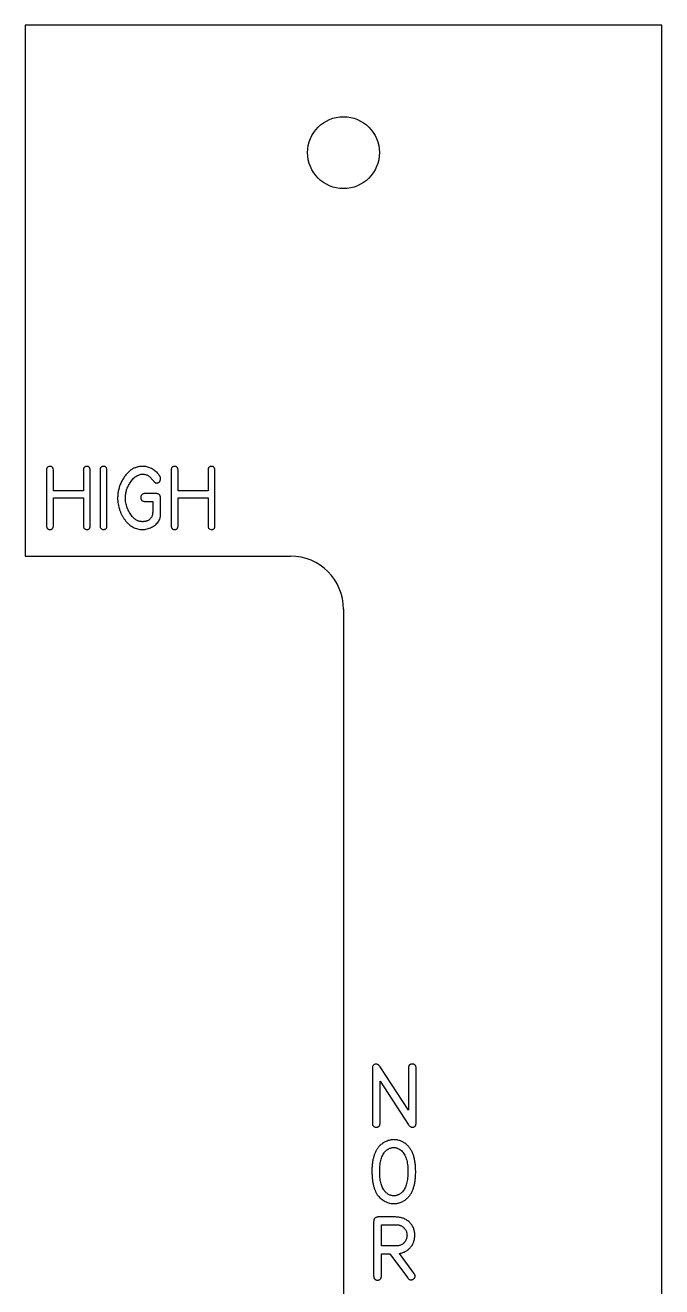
# Model space of a CAD drawing. Header units: inches. Extents: x 0.09 to 1.59, y 5.43 to 11.48.
# Drawn here: x 0.087 to 1.587, y 8.505 to 11.475 of the extents above; entities that cross this region are included whole.
import ezdxf

# ---------------------------------------------------------------- set-up
doc = ezdxf.new("R2010")
doc.units = ezdxf.units.IN
doc.header["$MEASUREMENT"] = 0

msp = doc.modelspace()

# ---------------------------------------------------------------- linework, layer by layer
at = {"color": 7, "linetype": 'Continuous', "lineweight": 25}
for p, q in [((0.0872, 11.4753), (0.0872, 10.2253)), ((1.5872, 11.4753), (0.0872, 11.4753)), ((1.5872, 5.4253), (1.5872, 11.4753)), ((0.2242, 10.4273), (0.2243, 10.4268)), ((0.2243, 10.4268), (0.2243, 10.3787)), ((0.2799, 10.2982), (0.2799, 10.4267)), ((0.518, 10.4273), (0.518, 10.4268)), ((0.518, 10.4268), (0.518, 10.3787)), ((0.1373, 10.4258), (0.1374, 10.2982)), ((0.1537, 10.3787), (0.1537, 10.4263)), ((0.2405, 10.2988), (0.2406, 10.4263)), ((0.2635, 10.426), (0.2636, 10.2982)), ((0.4311, 10.4258), (0.4312, 10.2982)), ((0.4474, 10.3787), (0.4474, 10.4263)), ((0.5343, 10.2988), (0.5343, 10.4263)), ((0.2243, 10.3787), (0.1537, 10.3787)), ((0.394, 10.3725), (0.3724, 10.3725)), ((0.518, 10.3787), (0.4474, 10.3787)), ((0.1537, 10.2982), (0.1537, 10.3624)), ((0.1537, 10.3624), (0.2243, 10.3624)), ((0.2243, 10.3624), (0.2243, 10.2991)), ((0.3715, 10.3541), (0.3877, 10.3542)), ((0.3877, 10.3542), (0.3877, 10.3309)), ((0.406, 10.325), (0.4061, 10.3601)), ((0.4474, 10.2982), (0.4474, 10.3624)), ((0.4474, 10.3624), (0.518, 10.3624)), ((0.518, 10.3624), (0.518, 10.2991)), ((0.0872, 10.2253), (0.7122, 10.2253)), ((0.8372, 10.1003), (0.8372, 7.3003)), ((0.9052, 9.0176), (0.9052, 8.8925)), ((0.99, 8.9208), (0.9234, 9.0228)), ((0.99, 9.0172), (0.99, 8.9208)), ((1.0084, 8.8908), (1.0084, 9.0181)), ((0.9236, 8.8911), (0.9236, 8.989)), ((0.9236, 8.989), (0.99, 8.8864)), ((0.9559, 8.8512), (0.9559, 8.8512)), ((0.9559, 8.8328), (0.9559, 8.8329)), ((0.9083, 8.6563), (0.9083, 8.5334)), ((0.9596, 8.6691), (0.9218, 8.6692)), ((0.9267, 8.6508), (0.9603, 8.6508)), ((0.9267, 8.6009), (0.9267, 8.6508)), ((0.9587, 8.6009), (0.9267, 8.6009)), ((0.9267, 8.5325), (0.9267, 8.5825)), ((0.9267, 8.5825), (0.9465, 8.5825)), ((0.9465, 8.5825), (0.988, 8.5263)), ((1.0026, 8.5372), (0.9692, 8.5832))]:
    msp.add_line(p, q, dxfattribs=at)
msp.add_circle((0.8372, 11.1753), 0.0847, dxfattribs=at)
msp.add_arc((0.7122, 10.1003), 0.125, 0, 90, dxfattribs=at)
for points, knots in [([(0.1378, 10.4314), (0.1377, 10.431), (0.1375, 10.4304), (0.1374, 10.4292), (0.1374, 10.4277), (0.1374, 10.4265), (0.1373, 10.4258)], [0, 0, 0, 0, 0.196022, 0.382191, 0.62472, 1, 1, 1, 1]), ([(0.1454, 10.4366), (0.1445, 10.4366), (0.1428, 10.4364), (0.1405, 10.4353), (0.1388, 10.4336), (0.1381, 10.4322), (0.1378, 10.4314)], [0, 0, 0, 0, 0.275603, 0.514811, 0.74911, 1, 1, 1, 1]), ([(0.1537, 10.4263), (0.1536, 10.4271), (0.1536, 10.4287), (0.1532, 10.4308), (0.1525, 10.4326), (0.1516, 10.4341), (0.1504, 10.4353), (0.149, 10.4361), (0.1472, 10.4366), (0.146, 10.4366), (0.1454, 10.4366)], [0, 0, 0, 0, 0.161074, 0.305172, 0.430537, 0.544071, 0.651627, 0.760033, 0.873323, 1, 1, 1, 1]), ([(0.2325, 10.4366), (0.2319, 10.4366), (0.2307, 10.4365), (0.229, 10.436), (0.2275, 10.4352), (0.2262, 10.4341), (0.2252, 10.4327), (0.2245, 10.431), (0.2241, 10.4292), (0.2242, 10.4279), (0.2242, 10.4273)], [0, 0, 0, 0, 0.13216, 0.252648, 0.371311, 0.491779, 0.611926, 0.732755, 0.859457, 1, 1, 1, 1]), ([(0.2406, 10.4263), (0.2405, 10.4271), (0.2405, 10.4287), (0.2402, 10.4308), (0.2395, 10.4327), (0.2387, 10.4342), (0.2375, 10.4354), (0.2361, 10.4362), (0.2344, 10.4366), (0.2332, 10.4366), (0.2325, 10.4366)], [0, 0, 0, 0, 0.163541, 0.307274, 0.434306, 0.548884, 0.653704, 0.759488, 0.873096, 1, 1, 1, 1]), ([(0.2646, 10.433), (0.2644, 10.4326), (0.264, 10.4318), (0.2637, 10.4304), (0.2636, 10.4285), (0.2636, 10.4269), (0.2635, 10.426)], [0, 0, 0, 0, 0.170737, 0.353675, 0.609135, 1, 1, 1, 1]), ([(0.2718, 10.4366), (0.2711, 10.4366), (0.2697, 10.4365), (0.2678, 10.4357), (0.266, 10.4346), (0.2651, 10.4335), (0.2646, 10.433)], [0, 0, 0, 0, 0.252822, 0.495908, 0.737887, 1, 1, 1, 1]), ([(0.2799, 10.4267), (0.2799, 10.4275), (0.2798, 10.429), (0.2794, 10.4311), (0.2788, 10.4328), (0.2779, 10.4343), (0.2768, 10.4354), (0.2753, 10.4361), (0.2736, 10.4366), (0.2725, 10.4366), (0.2718, 10.4366)], [0, 0, 0, 0, 0.1624386, 0.3037746, 0.4306802, 0.5425763, 0.6501121, 0.7575801, 0.8720084, 1, 1, 1, 1]), ([(0.3355, 10.4275), (0.3344, 10.4265), (0.332, 10.4246), (0.3288, 10.4215), (0.3257, 10.4182), (0.3228, 10.4147), (0.3201, 10.411), (0.3176, 10.4071), (0.3153, 10.403), (0.3132, 10.3987), (0.3113, 10.3943), (0.3096, 10.3899), (0.3082, 10.3854), (0.307, 10.3808), (0.3062, 10.3762), (0.3055, 10.3715), (0.305, 10.3668), (0.305, 10.3636), (0.3049, 10.362)], [0, 0, 0, 0, 0.059978, 0.120362, 0.180764, 0.241409, 0.302516, 0.364301, 0.427564, 0.491905, 0.556544, 0.620298, 0.683478, 0.746539, 0.809683, 0.872744, 0.936262, 1, 1, 1, 1]), ([(0.3637, 10.4366), (0.3625, 10.4366), (0.36, 10.4365), (0.3563, 10.4361), (0.3525, 10.4353), (0.3488, 10.4342), (0.3452, 10.4329), (0.3418, 10.4314), (0.3386, 10.4295), (0.3365, 10.4282), (0.3355, 10.4275)], [0, 0, 0, 0, 0.123466, 0.247726, 0.373733, 0.502061, 0.629989, 0.754799, 0.877733, 1, 1, 1, 1]), ([(0.3999, 10.4198), (0.3986, 10.4212), (0.396, 10.4238), (0.3917, 10.4272), (0.3874, 10.4301), (0.3829, 10.4325), (0.3783, 10.4343), (0.3735, 10.4357), (0.3687, 10.4365), (0.3654, 10.4366), (0.3637, 10.4366)], [0, 0, 0, 0, 0.13864, 0.270197, 0.396837, 0.520113, 0.640282, 0.759668, 0.879385, 1, 1, 1, 1]), ([(0.4316, 10.4314), (0.4315, 10.431), (0.4313, 10.4304), (0.4312, 10.4292), (0.4312, 10.4277), (0.4311, 10.4265), (0.4311, 10.4258)], [0, 0, 0, 0, 0.196022, 0.382191, 0.62472, 1, 1, 1, 1]), ([(0.4392, 10.4366), (0.4383, 10.4366), (0.4366, 10.4364), (0.4343, 10.4353), (0.4325, 10.4336), (0.4319, 10.4322), (0.4316, 10.4314)], [0, 0, 0, 0, 0.275603, 0.514811, 0.74911, 1, 1, 1, 1]), ([(0.4474, 10.4263), (0.4474, 10.4271), (0.4474, 10.4287), (0.4469, 10.4308), (0.4463, 10.4326), (0.4454, 10.4341), (0.4442, 10.4353), (0.4427, 10.4361), (0.441, 10.4366), (0.4398, 10.4366), (0.4392, 10.4366)], [0, 0, 0, 0, 0.161074, 0.305172, 0.430537, 0.544071, 0.651627, 0.760033, 0.873323, 1, 1, 1, 1]), ([(0.5263, 10.4366), (0.5257, 10.4366), (0.5245, 10.4365), (0.5228, 10.436), (0.5212, 10.4352), (0.5199, 10.4341), (0.5189, 10.4327), (0.5182, 10.431), (0.5179, 10.4292), (0.518, 10.4279), (0.518, 10.4273)], [0, 0, 0, 0, 0.13216, 0.252648, 0.371311, 0.491779, 0.611926, 0.732755, 0.859457, 1, 1, 1, 1]), ([(0.5343, 10.4263), (0.5343, 10.4271), (0.5343, 10.4287), (0.5339, 10.4308), (0.5333, 10.4327), (0.5325, 10.4342), (0.5313, 10.4354), (0.5298, 10.4362), (0.5281, 10.4366), (0.5269, 10.4366), (0.5263, 10.4366)], [0, 0, 0, 0, 0.1635412, 0.3072743, 0.4343056, 0.5488844, 0.653704, 0.7594878, 0.8730959, 1, 1, 1, 1]), ([(0.3233, 10.3624), (0.3234, 10.364), (0.3234, 10.3672), (0.324, 10.3719), (0.3249, 10.3766), (0.3261, 10.3811), (0.3277, 10.3856), (0.3296, 10.3898), (0.3318, 10.3938), (0.3335, 10.3963), (0.3344, 10.3976)], [0, 0, 0, 0, 0.127898, 0.25386, 0.380528, 0.506848, 0.632481, 0.755751, 0.877863, 1, 1, 1, 1]), ([(0.3344, 10.3976), (0.3354, 10.3992), (0.3374, 10.4024), (0.3408, 10.4066), (0.3443, 10.4102), (0.3479, 10.4132), (0.3518, 10.4154), (0.3558, 10.4171), (0.36, 10.4181), (0.3629, 10.4182), (0.3644, 10.4183)], [0, 0, 0, 0, 0.151677, 0.29208, 0.422576, 0.544866, 0.661738, 0.774135, 0.88625, 1, 1, 1, 1]), ([(0.3644, 10.4183), (0.3655, 10.4182), (0.3676, 10.4182), (0.3707, 10.4175), (0.3738, 10.4165), (0.3767, 10.415), (0.3795, 10.413), (0.3823, 10.4104), (0.3852, 10.4075), (0.387, 10.4052), (0.3879, 10.404)], [0, 0, 0, 0, 0.113034, 0.223454, 0.334425, 0.446464, 0.566353, 0.698289, 0.841935, 1, 1, 1, 1]), ([(0.3879, 10.404), (0.3884, 10.4034), (0.3892, 10.4022), (0.3906, 10.4008), (0.3917, 10.3995), (0.393, 10.3984), (0.3948, 10.3975), (0.3963, 10.3974), (0.3971, 10.3973)], [0, 0, 0, 0, 0.194971, 0.365719, 0.503177, 0.616054, 0.809501, 1, 1, 1, 1]), ([(0.3971, 10.3973), (0.3977, 10.3974), (0.3989, 10.3975), (0.4006, 10.3981), (0.4022, 10.3991), (0.4035, 10.4005), (0.4047, 10.402), (0.4056, 10.4038), (0.4062, 10.4057), (0.4062, 10.407), (0.4063, 10.4077)], [0, 0, 0, 0, 0.120036, 0.237513, 0.35583, 0.481904, 0.612193, 0.73746, 0.865712, 1, 1, 1, 1]), ([(0.4063, 10.4077), (0.4062, 10.4086), (0.4061, 10.4105), (0.4051, 10.4128), (0.404, 10.4146), (0.4029, 10.4162), (0.4015, 10.418), (0.4005, 10.4192), (0.3999, 10.4198)], [0, 0, 0, 0, 0.192743, 0.4011, 0.521085, 0.658775, 0.819953, 1, 1, 1, 1]), ([(0.3651, 10.3716), (0.3642, 10.3712), (0.3626, 10.3704), (0.3607, 10.3684), (0.3595, 10.366), (0.3594, 10.3642), (0.3593, 10.3633)], [0, 0, 0, 0, 0.256624, 0.508417, 0.75258, 1, 1, 1, 1]), ([(0.3724, 10.3725), (0.3714, 10.3725), (0.3698, 10.3725), (0.3677, 10.3724), (0.3662, 10.3721), (0.3654, 10.3718), (0.3651, 10.3716)], [0, 0, 0, 0, 0.3904735, 0.6600832, 0.8462637, 1, 1, 1, 1]), ([(0.4061, 10.3601), (0.4061, 10.3611), (0.4061, 10.3631), (0.4057, 10.3659), (0.4049, 10.3682), (0.4037, 10.37), (0.4019, 10.3713), (0.3997, 10.3721), (0.397, 10.3726), (0.3951, 10.3726), (0.394, 10.3725)], [0, 0, 0, 0, 0.156685, 0.290563, 0.404675, 0.504289, 0.604164, 0.715892, 0.847189, 1, 1, 1, 1]), ([(0.3049, 10.362), (0.305, 10.3597), (0.3051, 10.355), (0.306, 10.3481), (0.3075, 10.3412), (0.3095, 10.3344), (0.312, 10.3278), (0.315, 10.3214), (0.3185, 10.3154), (0.3213, 10.3116), (0.3226, 10.3097)], [0, 0, 0, 0, 0.124378, 0.248448, 0.373554, 0.500054, 0.626424, 0.751212, 0.875218, 1, 1, 1, 1]), ([(0.3393, 10.3187), (0.3381, 10.3202), (0.3357, 10.3233), (0.3326, 10.3283), (0.3298, 10.3336), (0.3275, 10.3392), (0.3257, 10.345), (0.3243, 10.3508), (0.3235, 10.3566), (0.3234, 10.3605), (0.3233, 10.3624)], [0, 0, 0, 0, 0.122127, 0.246164, 0.371739, 0.500703, 0.629378, 0.754682, 0.877856, 1, 1, 1, 1]), ([(0.3593, 10.3633), (0.3593, 10.3625), (0.3595, 10.361), (0.3603, 10.3589), (0.3615, 10.3571), (0.3627, 10.3562), (0.3633, 10.3557)], [0, 0, 0, 0, 0.263007, 0.50693, 0.748806, 1, 1, 1, 1]), ([(0.3633, 10.3557), (0.3637, 10.3554), (0.3646, 10.3548), (0.3659, 10.3544), (0.3672, 10.3543), (0.3684, 10.3542), (0.3699, 10.3542), (0.3709, 10.3542), (0.3715, 10.3541)], [0, 0, 0, 0, 0.1822658, 0.368403, 0.4832774, 0.6279574, 0.7987996, 1, 1, 1, 1]), ([(0.3226, 10.3097), (0.324, 10.308), (0.3268, 10.3046), (0.3314, 10.3002), (0.3362, 10.2964), (0.3412, 10.2933), (0.3464, 10.2909), (0.3518, 10.2892), (0.3575, 10.2881), (0.3613, 10.288), (0.3633, 10.288)], [0, 0, 0, 0, 0.140081, 0.272541, 0.399688, 0.521682, 0.640878, 0.759144, 0.878104, 1, 1, 1, 1]), ([(0.3646, 10.3063), (0.3634, 10.3063), (0.361, 10.3064), (0.3575, 10.3069), (0.3542, 10.3079), (0.3509, 10.3092), (0.3478, 10.311), (0.3448, 10.3132), (0.3419, 10.3157), (0.3402, 10.3177), (0.3393, 10.3187)], [0, 0, 0, 0, 0.123063, 0.244195, 0.363057, 0.482803, 0.604839, 0.730937, 0.862788, 1, 1, 1, 1]), ([(0.3853, 10.3178), (0.3847, 10.317), (0.3837, 10.3152), (0.3818, 10.3129), (0.3795, 10.311), (0.3769, 10.3093), (0.3741, 10.308), (0.3711, 10.307), (0.3679, 10.3064), (0.3657, 10.3064), (0.3646, 10.3063)], [0, 0, 0, 0, 0.122635, 0.241641, 0.362339, 0.484574, 0.608423, 0.735058, 0.864582, 1, 1, 1, 1]), ([(0.3877, 10.3309), (0.3877, 10.3295), (0.3876, 10.327), (0.3872, 10.3235), (0.3865, 10.3205), (0.3857, 10.3187), (0.3853, 10.3178)], [0, 0, 0, 0, 0.3151368, 0.564743, 0.7834273, 1, 1, 1, 1]), ([(0.401, 10.3065), (0.4019, 10.3079), (0.4035, 10.3105), (0.4048, 10.3141), (0.4055, 10.3171), (0.4059, 10.3196), (0.406, 10.3222), (0.406, 10.3241), (0.406, 10.325)], [0, 0, 0, 0, 0.244047, 0.473562, 0.590872, 0.716416, 0.852588, 1, 1, 1, 1]), ([(0.1374, 10.2982), (0.1374, 10.2973), (0.1374, 10.2958), (0.1378, 10.2936), (0.1383, 10.2918), (0.1393, 10.2903), (0.1405, 10.2892), (0.142, 10.2884), (0.1437, 10.2879), (0.145, 10.288), (0.1456, 10.288)], [0, 0, 0, 0, 0.162575, 0.305328, 0.431169, 0.542154, 0.647528, 0.756058, 0.870121, 1, 1, 1, 1]), ([(0.1456, 10.288), (0.1463, 10.288), (0.1475, 10.288), (0.1492, 10.2884), (0.1506, 10.2892), (0.1518, 10.2903), (0.1527, 10.2918), (0.1533, 10.2936), (0.1536, 10.2958), (0.1537, 10.2973), (0.1537, 10.2982)], [0, 0, 0, 0, 0.127294, 0.24078, 0.346965, 0.452181, 0.563496, 0.691718, 0.835995, 1, 1, 1, 1]), ([(0.2243, 10.2991), (0.2243, 10.2983), (0.2243, 10.2971), (0.2243, 10.2955), (0.2244, 10.2944), (0.2246, 10.2937), (0.2247, 10.2934)], [0, 0, 0, 0, 0.398028, 0.64728, 0.818684, 1, 1, 1, 1]), ([(0.2247, 10.2934), (0.225, 10.2926), (0.2255, 10.2911), (0.2273, 10.2893), (0.2296, 10.2882), (0.2313, 10.2881), (0.2323, 10.288)], [0, 0, 0, 0, 0.248744, 0.478059, 0.72074, 1, 1, 1, 1]), ([(0.2323, 10.288), (0.233, 10.288), (0.2342, 10.288), (0.2361, 10.2884), (0.2376, 10.2892), (0.2388, 10.2904), (0.2396, 10.2919), (0.2402, 10.2939), (0.2405, 10.2962), (0.2405, 10.2979), (0.2405, 10.2988)], [0, 0, 0, 0, 0.128809, 0.242143, 0.346207, 0.445773, 0.553591, 0.678127, 0.826451, 1, 1, 1, 1]), ([(0.2636, 10.2982), (0.2636, 10.2974), (0.2636, 10.2961), (0.2636, 10.2946), (0.2638, 10.2934), (0.2641, 10.2928), (0.2642, 10.2925)], [0, 0, 0, 0, 0.400719, 0.653819, 0.825724, 1, 1, 1, 1]), ([(0.2642, 10.2925), (0.2646, 10.2919), (0.2653, 10.2906), (0.2672, 10.2892), (0.2694, 10.2882), (0.271, 10.288), (0.2718, 10.288)], [0, 0, 0, 0, 0.2303345, 0.4799639, 0.74004, 1, 1, 1, 1]), ([(0.2718, 10.288), (0.2725, 10.288), (0.274, 10.2881), (0.276, 10.289), (0.2778, 10.29), (0.2786, 10.2911), (0.279, 10.2917)], [0, 0, 0, 0, 0.252909, 0.513256, 0.767106, 1, 1, 1, 1]), ([(0.279, 10.2917), (0.2792, 10.2921), (0.2794, 10.2929), (0.2797, 10.2942), (0.2799, 10.296), (0.2799, 10.2974), (0.2799, 10.2982)], [0, 0, 0, 0, 0.196636, 0.386764, 0.637659, 1, 1, 1, 1]), ([(0.3633, 10.288), (0.3652, 10.288), (0.3689, 10.2882), (0.3744, 10.2892), (0.3797, 10.2908), (0.3848, 10.293), (0.3896, 10.2957), (0.3939, 10.2988), (0.3978, 10.3024), (0.4, 10.3052), (0.401, 10.3065)], [0, 0, 0, 0, 0.129341, 0.255945, 0.382925, 0.511215, 0.638108, 0.760229, 0.880413, 1, 1, 1, 1]), ([(0.4312, 10.2982), (0.4311, 10.2973), (0.4311, 10.2958), (0.4316, 10.2936), (0.4321, 10.2918), (0.4331, 10.2903), (0.4343, 10.2892), (0.4358, 10.2884), (0.4375, 10.2879), (0.4387, 10.288), (0.4394, 10.288)], [0, 0, 0, 0, 0.162575, 0.305328, 0.431169, 0.542154, 0.647528, 0.756058, 0.870121, 1, 1, 1, 1]), ([(0.4394, 10.288), (0.44, 10.288), (0.4412, 10.288), (0.4429, 10.2884), (0.4444, 10.2892), (0.4456, 10.2903), (0.4464, 10.2918), (0.4471, 10.2936), (0.4474, 10.2958), (0.4474, 10.2973), (0.4474, 10.2982)], [0, 0, 0, 0, 0.127294, 0.24078, 0.346965, 0.452181, 0.563496, 0.691718, 0.835995, 1, 1, 1, 1]), ([(0.518, 10.2991), (0.518, 10.2983), (0.5181, 10.2971), (0.518, 10.2955), (0.5182, 10.2944), (0.5184, 10.2937), (0.5185, 10.2934)], [0, 0, 0, 0, 0.398028, 0.64728, 0.818684, 1, 1, 1, 1]), ([(0.5185, 10.2934), (0.5187, 10.2926), (0.5193, 10.2911), (0.5211, 10.2893), (0.5234, 10.2882), (0.5251, 10.2881), (0.5261, 10.288)], [0, 0, 0, 0, 0.248744, 0.478059, 0.72074, 1, 1, 1, 1]), ([(0.5261, 10.288), (0.5267, 10.288), (0.528, 10.288), (0.5298, 10.2884), (0.5313, 10.2892), (0.5325, 10.2904), (0.5334, 10.2919), (0.534, 10.2939), (0.5343, 10.2962), (0.5343, 10.2979), (0.5343, 10.2988)], [0, 0, 0, 0, 0.1288089, 0.2421427, 0.3462071, 0.4457732, 0.5535908, 0.6781268, 0.8264514, 1, 1, 1, 1]), ([(0.9056, 9.0237), (0.9055, 9.0234), (0.9053, 9.0227), (0.9052, 9.0215), (0.9052, 9.0198), (0.9052, 9.0184), (0.9052, 9.0176)], [0, 0, 0, 0, 0.164011, 0.339607, 0.5985, 1, 1, 1, 1]), ([(0.9138, 9.0291), (0.9129, 9.0291), (0.9111, 9.0289), (0.9087, 9.0277), (0.9067, 9.026), (0.906, 9.0245), (0.9056, 9.0237)], [0, 0, 0, 0, 0.257226, 0.515442, 0.763924, 1, 1, 1, 1]), ([(0.9234, 9.0228), (0.923, 9.0234), (0.9222, 9.0244), (0.9211, 9.0258), (0.9199, 9.0269), (0.9185, 9.028), (0.9164, 9.029), (0.9147, 9.0291), (0.9138, 9.0291)], [0, 0, 0, 0, 0.169217, 0.3203, 0.451757, 0.567066, 0.78044, 1, 1, 1, 1]), ([(0.9993, 9.0291), (0.9985, 9.0291), (0.9971, 9.0291), (0.9951, 9.0286), (0.9934, 9.0278), (0.9921, 9.0265), (0.9911, 9.0248), (0.9904, 9.0227), (0.9901, 9.0201), (0.99, 9.0183), (0.99, 9.0172)], [0, 0, 0, 0, 0.1309992, 0.2467172, 0.3505328, 0.4495638, 0.5554026, 0.679484, 0.8266823, 1, 1, 1, 1]), ([(1.0084, 9.0181), (1.0084, 9.019), (1.0083, 9.0207), (1.0079, 9.023), (1.0073, 9.025), (1.0063, 9.0266), (1.0049, 9.0279), (1.0033, 9.0287), (1.0014, 9.0292), (1, 9.0291), (0.9993, 9.0291)], [0, 0, 0, 0, 0.16208, 0.304988, 0.429155, 0.54241, 0.64608, 0.754429, 0.869073, 1, 1, 1, 1]), ([(0.9052, 8.8925), (0.9052, 8.8915), (0.9052, 8.8899), (0.9053, 8.8878), (0.9056, 8.8862), (0.9059, 8.8854), (0.9061, 8.885)], [0, 0, 0, 0, 0.379232, 0.640476, 0.832404, 1, 1, 1, 1]), ([(0.9061, 8.885), (0.9065, 8.8843), (0.9074, 8.883), (0.9094, 8.8816), (0.9117, 8.8807), (0.9134, 8.8805), (0.9143, 8.8805)], [0, 0, 0, 0, 0.247683, 0.484068, 0.729372, 1, 1, 1, 1]), ([(0.9143, 8.8805), (0.915, 8.8805), (0.9163, 8.8806), (0.9182, 8.8811), (0.9198, 8.882), (0.9212, 8.8831), (0.9222, 8.8847), (0.9229, 8.8865), (0.9234, 8.8887), (0.9235, 8.8903), (0.9236, 8.8911)], [0, 0, 0, 0, 0.13213, 0.251966, 0.362464, 0.472906, 0.585187, 0.708511, 0.845513, 1, 1, 1, 1]), ([(0.99, 8.8864), (0.9907, 8.8854), (0.9919, 8.8837), (0.9943, 8.8818), (0.9969, 8.8806), (0.9987, 8.8805), (0.9995, 8.8805)], [0, 0, 0, 0, 0.290623, 0.542214, 0.774801, 1, 1, 1, 1]), ([(0.9995, 8.8805), (1.0002, 8.8805), (1.0015, 8.8805), (1.0033, 8.8811), (1.0048, 8.8819), (1.0061, 8.883), (1.0071, 8.8845), (1.0078, 8.8864), (1.0082, 8.8885), (1.0083, 8.89), (1.0084, 8.8908)], [0, 0, 0, 0, 0.129823, 0.246796, 0.357906, 0.465733, 0.578613, 0.704189, 0.842964, 1, 1, 1, 1]), ([(0.9219, 8.8363), (0.9204, 8.8346), (0.9176, 8.8312), (0.914, 8.8253), (0.9109, 8.8188), (0.9085, 8.8117), (0.9066, 8.804), (0.9051, 8.7957), (0.9043, 8.7869), (0.9042, 8.7809), (0.9041, 8.7778)], [0, 0, 0, 0, 0.105705, 0.215134, 0.329018, 0.449631, 0.576639, 0.710541, 0.851416, 1, 1, 1, 1]), ([(0.9559, 8.8512), (0.9544, 8.8512), (0.9513, 8.851), (0.9468, 8.8502), (0.9423, 8.8489), (0.9377, 8.8472), (0.9333, 8.845), (0.9292, 8.8424), (0.9253, 8.8396), (0.923, 8.8374), (0.9219, 8.8363)], [0, 0, 0, 0, 0.1189, 0.238815, 0.363412, 0.491768, 0.621792, 0.748494, 0.874822, 1, 1, 1, 1]), ([(0.9225, 8.7773), (0.9226, 8.7799), (0.9227, 8.7849), (0.9233, 8.7921), (0.9243, 8.7988), (0.9258, 8.805), (0.9276, 8.8107), (0.9299, 8.8157), (0.9325, 8.8201), (0.9347, 8.8225), (0.9357, 8.8237)], [0, 0, 0, 0, 0.156125, 0.302877, 0.440322, 0.56978, 0.690666, 0.801587, 0.904038, 1, 1, 1, 1]), ([(0.9357, 8.8237), (0.9364, 8.8244), (0.9377, 8.8257), (0.94, 8.8274), (0.9425, 8.8289), (0.9452, 8.8303), (0.9479, 8.8314), (0.9506, 8.8322), (0.9533, 8.8327), (0.955, 8.8328), (0.9559, 8.8328)], [0, 0, 0, 0, 0.123362, 0.249717, 0.37865, 0.511599, 0.64377, 0.76903, 0.886766, 1, 1, 1, 1]), ([(0.9854, 8.8402), (0.9843, 8.8411), (0.9821, 8.8427), (0.9786, 8.8449), (0.975, 8.8468), (0.9713, 8.8483), (0.9674, 8.8496), (0.9636, 8.8505), (0.9597, 8.8511), (0.9571, 8.8512), (0.9559, 8.8512)], [0, 0, 0, 0, 0.128897, 0.256024, 0.383031, 0.510763, 0.636864, 0.759967, 0.880017, 1, 1, 1, 1]), ([(0.9559, 8.8329), (0.9566, 8.8328), (0.9582, 8.8328), (0.9605, 8.8323), (0.9629, 8.8317), (0.966, 8.8304), (0.9699, 8.8285), (0.9725, 8.8264), (0.9738, 8.8253)], [0, 0, 0, 0, 0.11376, 0.233218, 0.356799, 0.48809, 0.749531, 1, 1, 1, 1]), ([(0.9738, 8.8253), (0.975, 8.824), (0.9775, 8.8215), (0.9806, 8.8169), (0.9832, 8.8116), (0.9854, 8.8058), (0.987, 8.7993), (0.9882, 8.7923), (0.9889, 8.7845), (0.9889, 8.7792), (0.989, 8.7764)], [0, 0, 0, 0, 0.1008649, 0.2051401, 0.3147537, 0.4327349, 0.5589265, 0.6946525, 0.8414737, 1, 1, 1, 1]), ([(1.0073, 8.7753), (1.0073, 8.7772), (1.0073, 8.7809), (1.0071, 8.7864), (1.0066, 8.7916), (1.0061, 8.7966), (1.0053, 8.8015), (1.0044, 8.8061), (1.0033, 8.8105), (1.002, 8.8146), (1.0005, 8.8186), (0.9989, 8.8223), (0.9971, 8.8258), (0.9951, 8.8292), (0.993, 8.8323), (0.9906, 8.8352), (0.9881, 8.8378), (0.9863, 8.8394), (0.9854, 8.8402)], [0, 0, 0, 0, 0.0804244, 0.1577113, 0.2319715, 0.3037251, 0.3726848, 0.4389077, 0.5029624, 0.5646746, 0.624091, 0.6813894, 0.737383, 0.7916882, 0.8451799, 0.8974877, 0.9488854, 1, 1, 1, 1]), ([(0.9041, 8.7778), (0.9042, 8.7747), (0.9043, 8.7686), (0.9049, 8.7597), (0.9061, 8.7515), (0.9076, 8.7438), (0.9097, 8.7367), (0.9122, 8.7303), (0.915, 8.7243), (0.9175, 8.7208), (0.9186, 8.7191)], [0, 0, 0, 0, 0.153124, 0.297158, 0.432037, 0.559346, 0.678717, 0.790963, 0.898004, 1, 1, 1, 1]), ([(0.9333, 8.7314), (0.9324, 8.7327), (0.9305, 8.7354), (0.9284, 8.74), (0.9265, 8.7449), (0.925, 8.7504), (0.9239, 8.7563), (0.9231, 8.7628), (0.9226, 8.7699), (0.9226, 8.7748), (0.9225, 8.7773)], [0, 0, 0, 0, 0.100044, 0.204357, 0.314658, 0.431428, 0.557026, 0.692898, 0.840874, 1, 1, 1, 1]), ([(0.989, 8.7764), (0.9889, 8.7737), (0.9889, 8.7685), (0.9883, 8.761), (0.9874, 8.7542), (0.986, 8.748), (0.9843, 8.7423), (0.9822, 8.7372), (0.9796, 8.7326), (0.9775, 8.73), (0.9765, 8.7287)], [0, 0, 0, 0, 0.1611741, 0.3098642, 0.4466767, 0.5722175, 0.6885582, 0.7978868, 0.9013973, 1, 1, 1, 1]), ([(0.9876, 8.7132), (0.9892, 8.7149), (0.9925, 8.7184), (0.9965, 8.7245), (0.9999, 8.7312), (1.0026, 8.7387), (1.0048, 8.7468), (1.0063, 8.7557), (1.0072, 8.7652), (1.0073, 8.7719), (1.0073, 8.7753)], [0, 0, 0, 0, 0.104917, 0.212948, 0.325254, 0.443443, 0.569143, 0.703178, 0.846557, 1, 1, 1, 1]), ([(0.9186, 8.7191), (0.9198, 8.7177), (0.9221, 8.7151), (0.9261, 8.7116), (0.9306, 8.7084), (0.9355, 8.7057), (0.9407, 8.7034), (0.9459, 8.7018), (0.9511, 8.7007), (0.9546, 8.7006), (0.9563, 8.7005)], [0, 0, 0, 0, 0.121113, 0.243963, 0.369981, 0.501105, 0.632263, 0.757497, 0.880131, 1, 1, 1, 1]), ([(0.9559, 8.7188), (0.9548, 8.7189), (0.9527, 8.719), (0.9496, 8.7197), (0.9465, 8.7207), (0.9435, 8.7222), (0.9406, 8.724), (0.9379, 8.7262), (0.9354, 8.7286), (0.934, 8.7305), (0.9333, 8.7314)], [0, 0, 0, 0, 0.116304, 0.233863, 0.354988, 0.482525, 0.612268, 0.740399, 0.869415, 1, 1, 1, 1]), ([(0.9765, 8.7287), (0.9758, 8.728), (0.9744, 8.7265), (0.9721, 8.7247), (0.9695, 8.723), (0.9669, 8.7215), (0.9641, 8.7204), (0.9613, 8.7195), (0.9586, 8.719), (0.9568, 8.7189), (0.9559, 8.7188)], [0, 0, 0, 0, 0.125983, 0.2526002, 0.3820702, 0.5136808, 0.6424416, 0.765615, 0.8850699, 1, 1, 1, 1]), ([(0.9563, 8.7005), (0.9577, 8.7005), (0.9605, 8.7006), (0.9646, 8.7013), (0.9688, 8.7023), (0.9729, 8.7039), (0.977, 8.7057), (0.9808, 8.7079), (0.9844, 8.7103), (0.9866, 8.7122), (0.9876, 8.7132)], [0, 0, 0, 0, 0.118981, 0.240318, 0.364646, 0.49276, 0.622125, 0.749523, 0.874592, 1, 1, 1, 1]), ([(0.9218, 8.6692), (0.9207, 8.6692), (0.9186, 8.6692), (0.9156, 8.6687), (0.9132, 8.6677), (0.9112, 8.6663), (0.9097, 8.6644), (0.9087, 8.6621), (0.9082, 8.6593), (0.9083, 8.6573), (0.9083, 8.6563)], [0, 0, 0, 0, 0.15384, 0.286948, 0.403942, 0.512601, 0.619501, 0.731605, 0.857209, 1, 1, 1, 1]), ([(1.0053, 8.6263), (1.0052, 8.6279), (1.0051, 8.6309), (1.0044, 8.6354), (1.0034, 8.6396), (1.0019, 8.6436), (1.0002, 8.6474), (0.998, 8.6509), (0.9954, 8.6542), (0.9925, 8.6572), (0.9892, 8.66), (0.9857, 8.6624), (0.982, 8.6644), (0.978, 8.6661), (0.9737, 8.6674), (0.9692, 8.6683), (0.9645, 8.669), (0.9613, 8.6691), (0.9596, 8.6691)], [0, 0, 0, 0, 0.066973, 0.130798, 0.192516, 0.252737, 0.311919, 0.370508, 0.42962, 0.489933, 0.550435, 0.610788, 0.671641, 0.733202, 0.796041, 0.861499, 0.929372, 1, 1, 1, 1]), ([(0.9603, 8.6508), (0.9616, 8.6508), (0.9639, 8.6507), (0.9671, 8.6505), (0.9699, 8.6498), (0.9715, 8.6491), (0.9724, 8.6487)], [0, 0, 0, 0, 0.314981, 0.565702, 0.782137, 1, 1, 1, 1]), ([(0.9724, 8.6487), (0.9734, 8.6482), (0.9755, 8.6471), (0.9784, 8.645), (0.9808, 8.6424), (0.983, 8.6396), (0.9847, 8.6365), (0.986, 8.6332), (0.9867, 8.6297), (0.9868, 8.6273), (0.9869, 8.6261)], [0, 0, 0, 0, 0.125904, 0.249604, 0.372836, 0.49813, 0.624034, 0.747355, 0.872016, 1, 1, 1, 1]), ([(0.9692, 8.5832), (0.9705, 8.5835), (0.9732, 8.584), (0.977, 8.5852), (0.9806, 8.5866), (0.984, 8.5883), (0.9872, 8.5903), (0.9901, 8.5925), (0.9929, 8.595), (0.9954, 8.5978), (0.9977, 8.6008), (0.9997, 8.6039), (1.0014, 8.6072), (1.0028, 8.6107), (1.0038, 8.6144), (1.0046, 8.6182), (1.0051, 8.6222), (1.0052, 8.6249), (1.0053, 8.6263)], [0, 0, 0, 0, 0.066714, 0.131686, 0.194568, 0.256276, 0.316622, 0.377186, 0.437587, 0.498732, 0.559614, 0.620242, 0.681007, 0.741738, 0.803735, 0.867258, 0.932516, 1, 1, 1, 1]), ([(0.9869, 8.6261), (0.9868, 8.6249), (0.9867, 8.6225), (0.986, 8.619), (0.9848, 8.6157), (0.9832, 8.6126), (0.9812, 8.6098), (0.9788, 8.6073), (0.9761, 8.6051), (0.9741, 8.604), (0.973, 8.6034)], [0, 0, 0, 0, 0.129781, 0.254908, 0.378839, 0.503945, 0.629035, 0.750834, 0.874122, 1, 1, 1, 1]), ([(0.973, 8.6034), (0.9721, 8.603), (0.9702, 8.6021), (0.9676, 8.6014), (0.9654, 8.6011), (0.9634, 8.601), (0.9611, 8.6009), (0.9595, 8.6009), (0.9587, 8.6009)], [0, 0, 0, 0, 0.211545, 0.424762, 0.540077, 0.67459, 0.828575, 1, 1, 1, 1]), ([(0.9083, 8.5334), (0.9083, 8.5325), (0.9083, 8.5311), (0.9083, 8.5293), (0.9084, 8.5281), (0.9085, 8.5275), (0.9085, 8.5272)], [0, 0, 0, 0, 0.428028, 0.697539, 0.863684, 1, 1, 1, 1]), ([(0.9085, 8.5272), (0.9086, 8.5267), (0.9089, 8.5257), (0.9096, 8.5244), (0.9105, 8.5232), (0.9116, 8.5223), (0.9129, 8.5215), (0.9144, 8.5209), (0.916, 8.5205), (0.917, 8.5205), (0.9176, 8.5205)], [0, 0, 0, 0, 0.123486, 0.242589, 0.362825, 0.484354, 0.610953, 0.735309, 0.865134, 1, 1, 1, 1]), ([(0.9176, 8.5205), (0.9183, 8.5205), (0.9197, 8.5205), (0.9216, 8.521), (0.9232, 8.5219), (0.9245, 8.5233), (0.9255, 8.525), (0.9263, 8.5272), (0.9266, 8.5297), (0.9267, 8.5316), (0.9267, 8.5325)], [0, 0, 0, 0, 0.124646, 0.23419, 0.339077, 0.444245, 0.558359, 0.685896, 0.832567, 1, 1, 1, 1]), ([(0.988, 8.5263), (0.9884, 8.5259), (0.989, 8.525), (0.99, 8.5238), (0.991, 8.5229), (0.9923, 8.522), (0.9942, 8.5213), (0.9957, 8.5213), (0.9965, 8.5212)], [0, 0, 0, 0, 0.1678564, 0.3147484, 0.4441386, 0.5550426, 0.7638618, 1, 1, 1, 1]), ([(0.9965, 8.5212), (0.9972, 8.5213), (0.9984, 8.5214), (1.0002, 8.5218), (1.0018, 8.5226), (1.0032, 8.5237), (1.0044, 8.525), (1.0052, 8.5265), (1.0058, 8.5282), (1.0059, 8.5295), (1.0059, 8.5301)], [0, 0, 0, 0, 0.135725, 0.26129, 0.384102, 0.506106, 0.628917, 0.747851, 0.870992, 1, 1, 1, 1]), ([(1.0035, 8.5361), (1.0033, 8.5363), (1.003, 8.5366), (1.0027, 8.537), (1.0026, 8.5372)], [0, 0, 0, 0, 0.617839, 1, 1, 1, 1]), ([(1.0059, 8.5301), (1.0059, 8.5306), (1.0059, 8.5316), (1.0054, 8.5331), (1.0046, 8.5346), (1.0039, 8.5356), (1.0035, 8.5361)], [0, 0, 0, 0, 0.226314, 0.465329, 0.719634, 1, 1, 1, 1])]:
    msp.add_open_spline(points, degree=3, knots=knots, dxfattribs=at)

doc.saveas('drawing.dxf')
